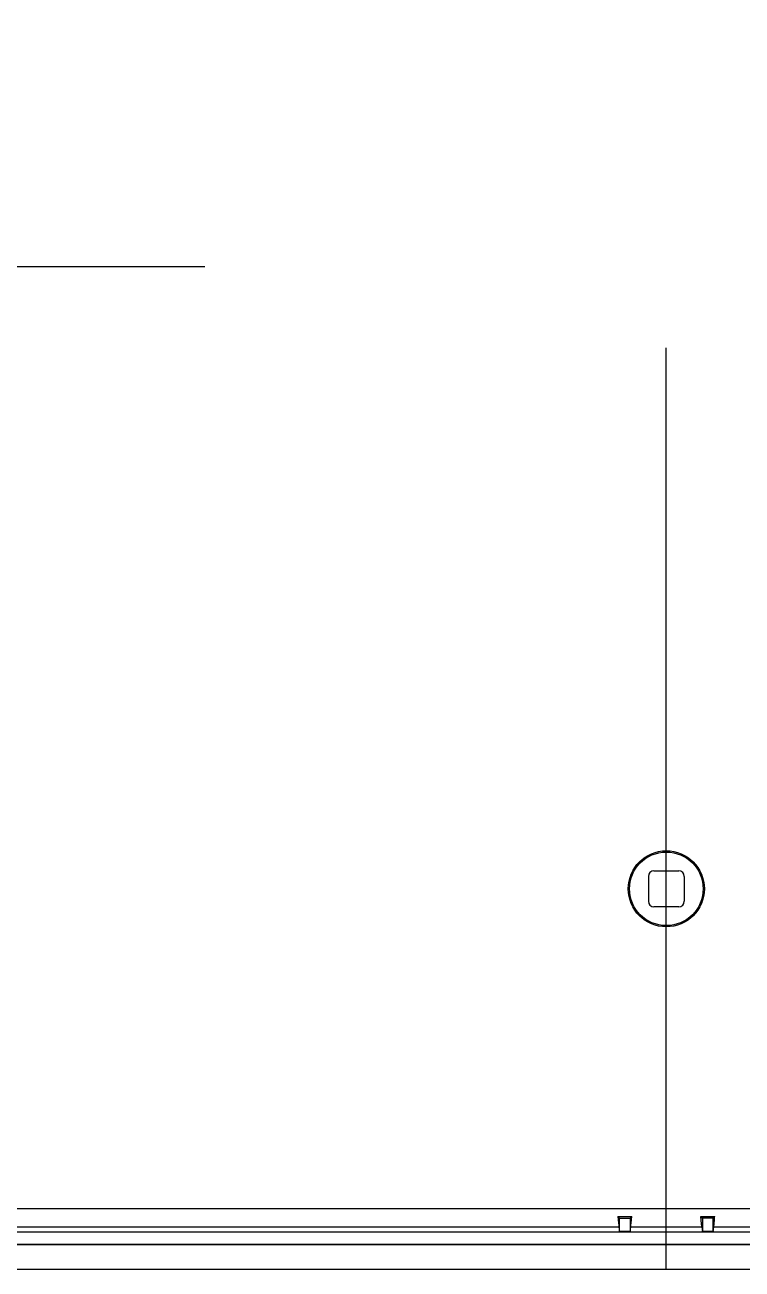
# Model space of a CAD drawing. Header units: inches. Extents: x -219 to 252, y -99 to 210.
# Drawn here: x 174.84 to 202.31, y 96.24 to 143.88 of the extents above; entities that cross this region are included whole.
import ezdxf

# ---------------------------------------------------------------- set-up
doc = ezdxf.new("R2010")
doc.units = ezdxf.units.IN
doc.header["$MEASUREMENT"] = 0
doc.linetypes.add('AI-Linetype-3', pattern=[141.111111, 35.277778, -35.277778, 35.277778, -35.277778])
doc.linetypes.add('AI-Linetype-4', pattern=[141.111111, 35.277778, -35.277778, 35.277778, -35.277778])

# ---------------------------------------------------------------- blocks, each defined once
blk = doc.blocks.new('block 402')
at = {"color": 7, "lineweight": 25, "true_color": 0xffffff}
blk.add_open_spline([(198.049, 97.861), (198.062, 97.939), (198.075, 98.069), (198.088, 98.252)], degree=3, dxfattribs=at)
blk = doc.blocks.new('block 409')
at = {"color": 7, "lineweight": 25, "true_color": 0xffffff}
blk.add_open_spline([(197.558, 98.252), (197.571, 98.069), (197.584, 97.939), (197.597, 97.861)], degree=3, dxfattribs=at)
blk = doc.blocks.new('block 423')
at = {"color": 7, "lineweight": 25, "true_color": 0xffffff}
blk.add_open_spline([(200.774, 97.861), (200.769, 97.893), (200.765, 97.924), (200.761, 97.956), (200.756, 97.999), (200.752, 98.043), (200.748, 98.086), (200.744, 98.141), (200.739, 98.196), (200.735, 98.252)], degree=3, knots=[0, 0, 0, 0, 1, 1, 1, 2, 2, 2, 3, 3, 3, 3], dxfattribs=at)
blk = doc.blocks.new('block 424')
at = {"color": 7, "lineweight": 25, "true_color": 0xffffff}
blk.add_open_spline([(201.226, 97.861), (201.232, 97.893), (201.236, 97.924), (201.239, 97.956), (201.244, 97.999), (201.248, 98.043), (201.252, 98.086), (201.257, 98.141), (201.261, 98.196), (201.265, 98.252)], degree=3, knots=[0, 0, 0, 0, 1, 1, 1, 2, 2, 2, 3, 3, 3, 3], dxfattribs=at)
blk = doc.blocks.new('block 452')
at = {"color": 7, "lineweight": 25, "true_color": 0xffffff}
blk.add_open_spline([(199.888, 110.115), (200.005, 110.115), (200.1, 110.21), (200.1, 110.327)], degree=3, dxfattribs=at)
blk = doc.blocks.new('block 453')
at = {"color": 7, "lineweight": 25, "true_color": 0xffffff}
blk.add_open_spline([(200.1, 111.28), (200.1, 111.397), (200.005, 111.492), (199.888, 111.492)], degree=3, dxfattribs=at)
blk = doc.blocks.new('block 483')
at = {"color": 7, "lineweight": 25, "true_color": 0xffffff}
blk.add_open_spline([(198.935, 111.492), (198.818, 111.492), (198.723, 111.397), (198.723, 111.28)], degree=3, dxfattribs=at)
blk = doc.blocks.new('block 484')
at = {"color": 7, "lineweight": 25, "true_color": 0xffffff}
blk.add_open_spline([(198.723, 110.327), (198.723, 110.21), (198.818, 110.115), (198.935, 110.115)], degree=3, dxfattribs=at)
blk = doc.blocks.new('block 490')
at = {"color": 7, "lineweight": 25, "true_color": 0xffffff}
blk.add_open_spline([(200.822, 110.804), (200.822, 111.582), (200.19, 112.213), (199.412, 112.213), (198.633, 112.213), (198.002, 111.582), (198.002, 110.804), (198.002, 110.025), (198.633, 109.394), (199.412, 109.394), (200.19, 109.394), (200.822, 110.025), (200.822, 110.804), (200.822, 110.804), (200.822, 110.804), (200.822, 110.804)], degree=3, knots=[0, 0, 0, 0, 1, 1, 1, 2, 2, 2, 3, 3, 3, 4, 4, 4, 5, 5, 5, 5], dxfattribs=at)
blk = doc.blocks.new('block 492')
at = {"color": 7, "lineweight": 25, "true_color": 0xffffff}
blk.add_open_spline([(200.868, 110.804), (200.868, 111.608), (200.216, 112.26), (199.412, 112.26), (198.607, 112.26), (197.955, 111.608), (197.955, 110.804), (197.955, 109.999), (198.607, 109.347), (199.412, 109.347), (200.216, 109.347), (200.868, 109.999), (200.868, 110.804), (200.868, 110.804), (200.868, 110.804), (200.868, 110.804)], degree=3, knots=[0, 0, 0, 0, 1, 1, 1, 2, 2, 2, 3, 3, 3, 4, 4, 4, 5, 5, 5, 5], dxfattribs=at)
blk = doc.blocks.new('block 580')
at = {"color": 7, "lineweight": 25, "true_color": 0xffffff}
blk.add_lwpolyline([(201.265, 98.252), (201.204, 98.191)], dxfattribs=at)
blk = doc.blocks.new('block 602')
at = {"color": 7, "lineweight": 25, "true_color": 0xffffff}
blk.add_lwpolyline([(198.088, 98.252), (198.027, 98.191)], dxfattribs=at)
blk = doc.blocks.new('block 702')
at = {"color": 7, "lineweight": 25, "true_color": 0xffffff}
blk.add_lwpolyline([(200.792, 97.669), (200.796, 97.697)], dxfattribs=at)
blk = doc.blocks.new('block 703')
at = {"color": 7, "lineweight": 25, "true_color": 0xffffff}
blk.add_lwpolyline([(201.209, 97.669), (201.226, 97.861)], dxfattribs=at)
blk = doc.blocks.new('block 740')
at = {"color": 7, "lineweight": 25, "true_color": 0xffffff}
blk.add_lwpolyline([(197.615, 97.669), (197.619, 97.697)], dxfattribs=at)
blk = doc.blocks.new('block 741')
at = {"color": 7, "lineweight": 25, "true_color": 0xffffff}
blk.add_lwpolyline([(198.031, 97.669), (198.049, 97.861)], dxfattribs=at)
blk = doc.blocks.new('block 742')
at = {"color": 7, "lineweight": 25, "true_color": 0xffffff}
blk.add_lwpolyline([(201.204, 97.697), (201.204, 98.191)], dxfattribs=at)
blk = doc.blocks.new('block 745')
at = {"color": 7, "lineweight": 25, "true_color": 0xffffff}
blk.add_lwpolyline([(200.796, 98.191), (200.796, 97.697)], dxfattribs=at)
blk = doc.blocks.new('block 747')
at = {"color": 7, "lineweight": 25, "true_color": 0xffffff}
blk.add_lwpolyline([(200.1, 111.28), (200.1, 110.327)], dxfattribs=at)
blk = doc.blocks.new('block 772')
at = {"color": 7, "lineweight": 25, "true_color": 0xffffff}
blk.add_lwpolyline([(198.723, 111.28), (198.723, 110.327)], dxfattribs=at)
blk = doc.blocks.new('block 774')
at = {"color": 7, "lineweight": 25, "true_color": 0xffffff}
blk.add_lwpolyline([(198.027, 98.191), (198.027, 97.697)], dxfattribs=at)
blk = doc.blocks.new('block 777')
at = {"color": 7, "lineweight": 25, "true_color": 0xffffff}
blk.add_lwpolyline([(197.619, 97.697), (197.619, 98.191)], dxfattribs=at)
blk = doc.blocks.new('block 778')
at = {"color": 7, "lineweight": 25, "true_color": 0xffffff}
blk.add_lwpolyline([(200.774, 97.861), (200.792, 97.669)], dxfattribs=at)
blk = doc.blocks.new('block 779')
at = {"color": 7, "lineweight": 25, "true_color": 0xffffff}
blk.add_lwpolyline([(201.204, 97.697), (201.209, 97.669)], dxfattribs=at)
blk = doc.blocks.new('block 780')
at = {"color": 7, "lineweight": 25, "true_color": 0xffffff}
blk.add_lwpolyline([(198.027, 97.697), (198.031, 97.669)], dxfattribs=at)
blk = doc.blocks.new('block 808')
at = {"color": 7, "lineweight": 25, "true_color": 0xffffff}
blk.add_lwpolyline([(197.597, 97.861), (197.615, 97.669)], dxfattribs=at)
blk = doc.blocks.new('block 883')
at = {"color": 7, "lineweight": 25, "true_color": 0xffffff}
blk.add_lwpolyline([(200.735, 98.252), (200.796, 98.191)], dxfattribs=at)
blk = doc.blocks.new('block 896')
at = {"color": 7, "lineweight": 25, "true_color": 0xffffff}
blk.add_lwpolyline([(198.935, 111.492), (199.888, 111.492)], dxfattribs=at)
blk = doc.blocks.new('block 901')
at = {"color": 7, "lineweight": 25, "true_color": 0xffffff}
blk.add_lwpolyline([(199.888, 110.115), (198.935, 110.115)], dxfattribs=at)
blk = doc.blocks.new('block 903')
at = {"color": 7, "lineweight": 25, "true_color": 0xffffff}
blk.add_lwpolyline([(197.558, 98.252), (197.619, 98.191)], dxfattribs=at)
blk = doc.blocks.new('block 921')
at = {"color": 7, "lineweight": 25, "true_color": 0xffffff}
blk.add_lwpolyline([(248.484, 98.553), (150.339, 98.553)], dxfattribs=at)
blk = doc.blocks.new('block 922')
at = {"color": 7, "lineweight": 25, "true_color": 0xffffff}
blk.add_lwpolyline([(200.735, 98.252), (201.265, 98.252)], dxfattribs=at)
blk = doc.blocks.new('block 923')
at = {"color": 7, "lineweight": 25, "true_color": 0xffffff}
blk.add_lwpolyline([(197.558, 98.252), (198.088, 98.252)], dxfattribs=at)
blk = doc.blocks.new('block 924')
at = {"color": 7, "lineweight": 25, "true_color": 0xffffff}
blk.add_lwpolyline([(197.619, 98.191), (198.027, 98.191)], dxfattribs=at)
blk = doc.blocks.new('block 925')
at = {"color": 7, "lineweight": 25, "true_color": 0xffffff}
blk.add_lwpolyline([(201.204, 98.191), (200.796, 98.191)], dxfattribs=at)
blk = doc.blocks.new('block 926')
at = {"color": 7, "lineweight": 25, "true_color": 0xffffff}
blk.add_lwpolyline([(201.226, 97.861), (249.16, 97.861)], dxfattribs=at)
blk = doc.blocks.new('block 927')
at = {"color": 7, "lineweight": 25, "true_color": 0xffffff}
blk.add_lwpolyline([(198.049, 97.861), (200.774, 97.861)], dxfattribs=at)
blk = doc.blocks.new('block 928')
at = {"color": 7, "lineweight": 25, "true_color": 0xffffff}
blk.add_lwpolyline([(149.663, 97.861), (197.597, 97.861)], dxfattribs=at)
blk = doc.blocks.new('block 929')
at = {"color": 7, "lineweight": 25, "true_color": 0xffffff}
blk.add_lwpolyline([(200.796, 97.697), (201.204, 97.697)], dxfattribs=at)
blk = doc.blocks.new('block 930')
at = {"color": 7, "lineweight": 25, "true_color": 0xffffff}
blk.add_lwpolyline([(197.619, 97.697), (198.027, 97.697)], dxfattribs=at)
blk = doc.blocks.new('block 931')
at = {"color": 7, "lineweight": 25, "true_color": 0xffffff}
blk.add_lwpolyline([(149.469, 97.669), (249.354, 97.669)], dxfattribs=at)
blk = doc.blocks.new('block 932')
at = {"color": 7, "lineweight": 25, "true_color": 0xffffff}
blk.add_lwpolyline([(249.47, 97.187), (149.353, 97.187)], dxfattribs=at)
blk = doc.blocks.new('block 933')
at = {"color": 7, "lineweight": 25, "true_color": 0xffffff}
blk.add_lwpolyline([(249.479, 97.168), (149.344, 97.168)], dxfattribs=at)
blk = doc.blocks.new('block 934')
at = {"color": 7, "lineweight": 25, "true_color": 0xffffff}
blk.add_lwpolyline([(149.531, 96.242), (249.293, 96.242)], dxfattribs=at)
blk = doc.blocks.new('block 999')
at = {"color": 1, "linetype": 'AI-Linetype-3', "lineweight": 25, "true_color": 0xff0000}
blk.add_lwpolyline([(146.46, 134.632), (252.364, 134.632)], dxfattribs=at)
blk = doc.blocks.new('block 1000')
at = {"color": 1, "linetype": 'AI-Linetype-4', "lineweight": 25, "true_color": 0xff0000}
blk.add_lwpolyline([(199.412, 96.242), (199.412, 173.022)], dxfattribs=at)

msp = doc.modelspace()

# ---------------------------------------------------------------- block references
for name in ['block 1000', 'block 999', 'block 492', 'block 490', 'block 483', 'block 896', 'block 453', 'block 772', 'block 747', 'block 484', 'block 901', 'block 452', 'block 921', 'block 409', 'block 903', 'block 923', 'block 777', 'block 924', 'block 602', 'block 774', 'block 402', 'block 423', 'block 883', 'block 922', 'block 745', 'block 925', 'block 580', 'block 742', 'block 424', 'block 931', 'block 928', 'block 808', 'block 740', 'block 930', 'block 780', 'block 741', 'block 927', 'block 778', 'block 702', 'block 929', 'block 779', 'block 703', 'block 926', 'block 933', 'block 932', 'block 934']:
    msp.add_blockref(name, (0, 0))

doc.saveas('drawing.dxf')
